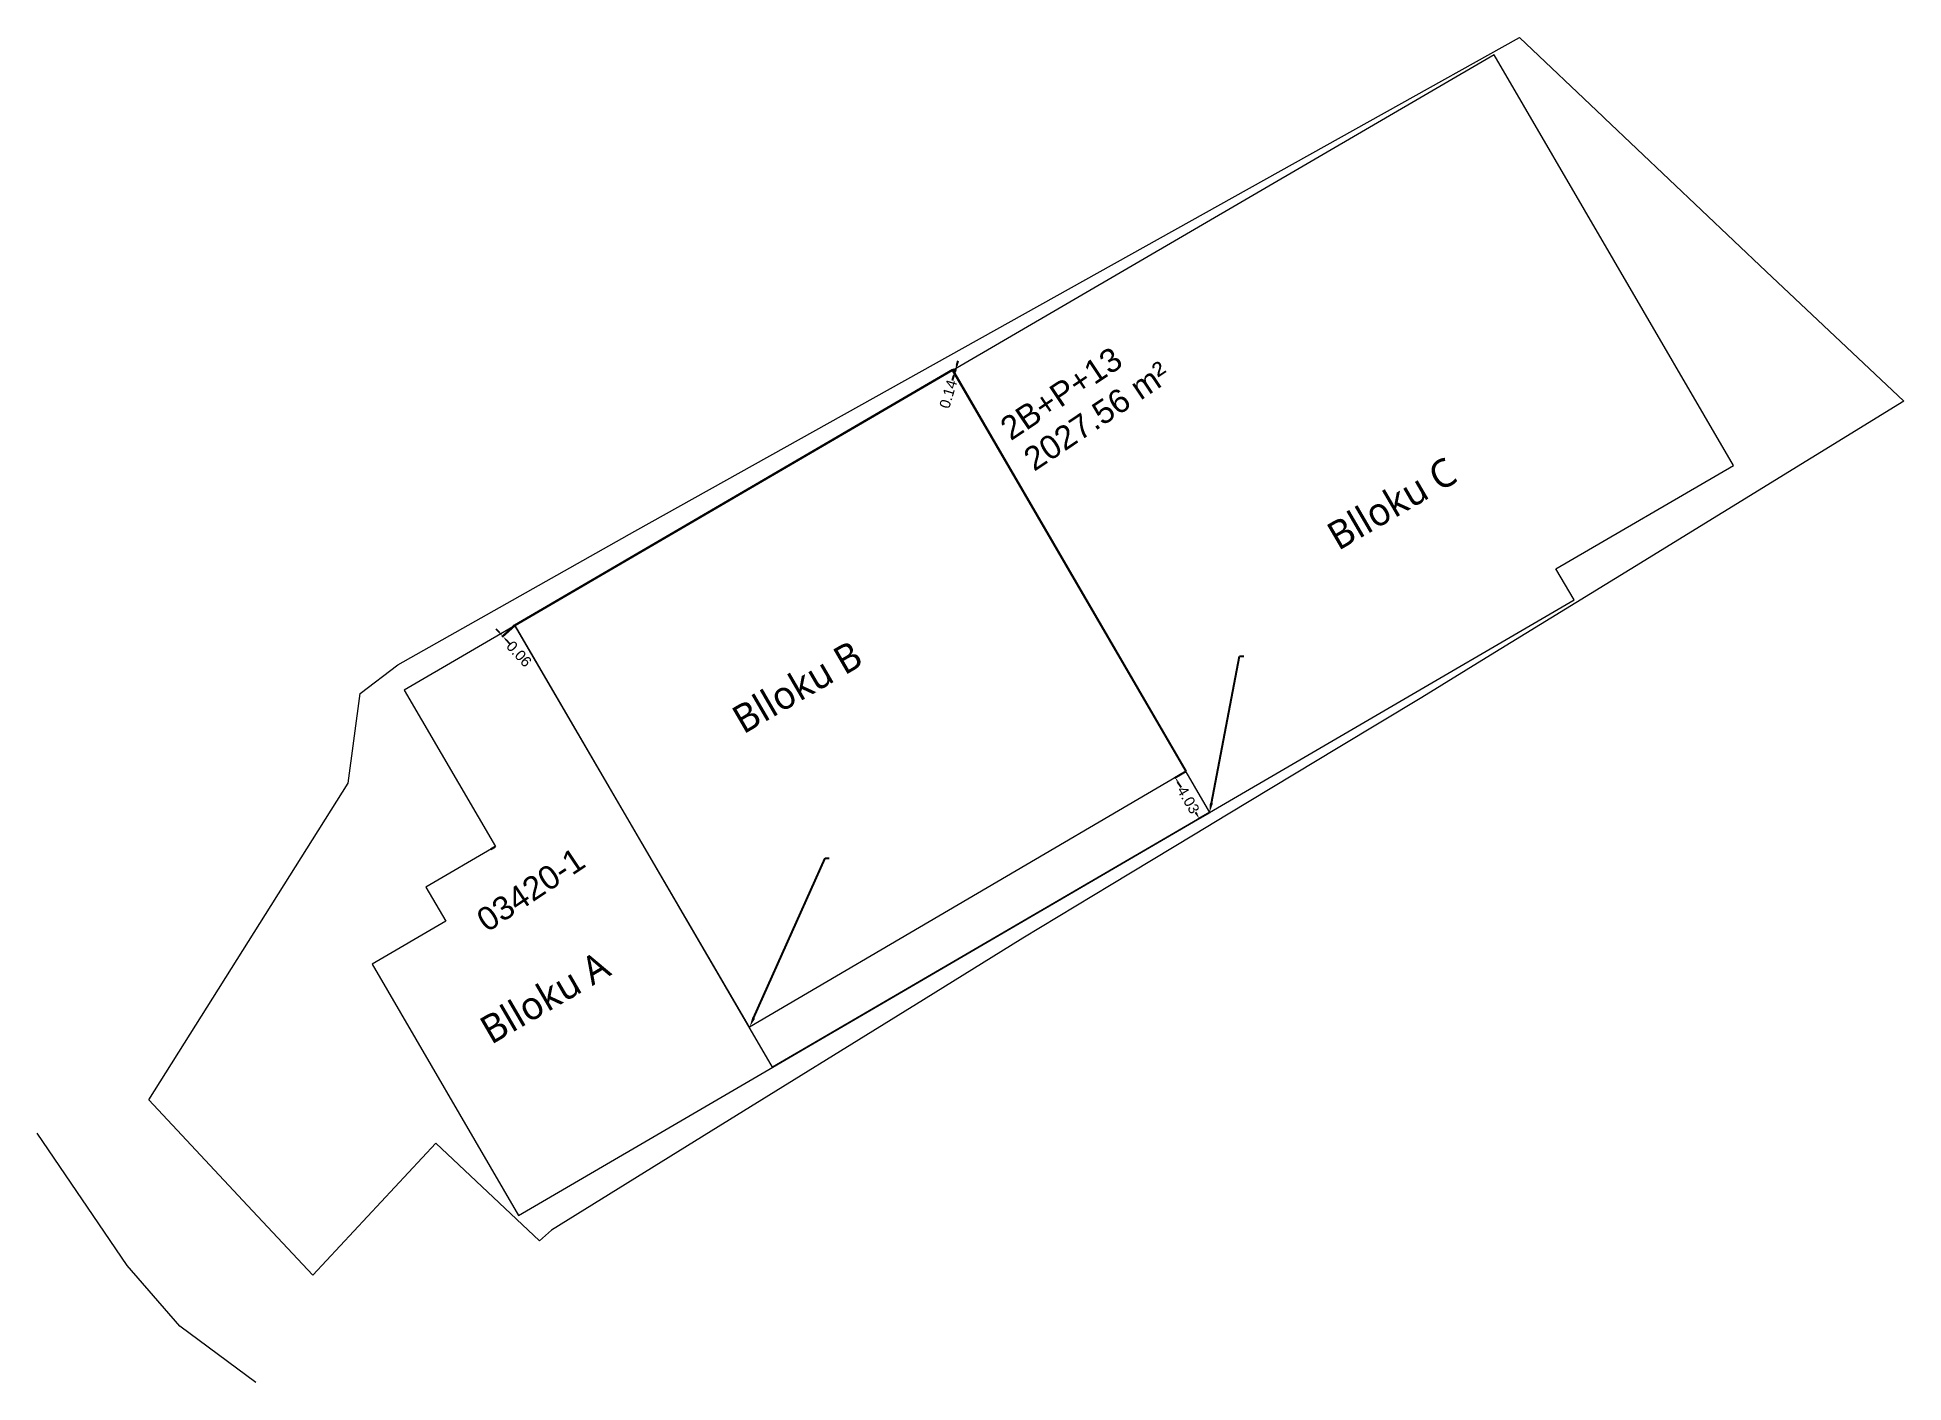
# Model space of a CAD drawing. Header units: metres. Extents: x 7511140 to 7511298, y 4693080 to 4693195.
import ezdxf
from ezdxf import colors
from ezdxf.entities.mleader import LeaderData, LeaderLine
from ezdxf.math import Vec2, Vec3

# ---------------------------------------------------------------- set-up
doc = ezdxf.new("R2010")
doc.units = ezdxf.units.M
for name, color, linetype, lineweight in [('asfalt pikat', 183, 'Continuous', 0), ('b1 ekzekutuar', 1, 'Continuous', 0), ('b1 projekt', 7, 'Continuous', 0), ('b2 ekzekutuar', 1, 'Continuous', 0), ('b2 projekt', 7, 'Continuous', 0), ('Drawing & Figure_Pen_No__101', 252, 'Continuous', 13), ('Parc-Baz', 7, 'Continuous', 0), ('projekti b2', 5, 'Continuous', 0)]:
    doc.layers.add(name, color=color, linetype=linetype, lineweight=lineweight)
doc.styles.add('GENERATED_STYLE_2', font='Microsoft YaHei UI.ttf')
doc.styles.get("Standard").update_dxf_attribs({"font": 'arial.ttf'})
doc.dimstyles.get("Standard").update_dxf_attribs({"dimtxt": 0.18, "dimasz": 0.18, "dimexe": 0.18, "dimexo": 0.0625, "dimgap": 0.09, "dimtad": 0, "dimtih": 1, "dimtoh": 1, "dimdec": 4, "dimzin": 0, "dimdsep": 46, "dimtxsty": 'Standard', "dimcen": 0.09, "dimadec": 0, "dimazin": 0, "dimtfac": 1, "dimtdec": 4, "dimtofl": 0, "dimtmove": 0, "dimatfit": 3, "dimfxl": 1, "dimtolj": 1, "dimtzin": 0, "dimarcsym": 0})

# ---------------------------------------------------------------- blocks, each defined once
blk = doc.blocks.new('*D47')
at = {"layer": 'b2 ekzekutuar', "color": 0, "lineweight": -2, "transparency": 16777216}
for p, q in [((7511237.24, 4693132.23), (7511236.26, 4693131.66)), ((7511236.54, 4693131.36), (7511236.83, 4693130.88)), ((7511238.17, 4693128.57), (7511238.07, 4693128.75)), ((7511239.27, 4693128.75), (7511238.29, 4693128.18))]:
    blk.add_line(p, q, dxfattribs=at)
at = {"layer": 'b2 ekzekutuar', "color": 0, "transparency": 16777216}
for points in [[(7511236.6, 4693131.4), (7511236.48, 4693131.33), (7511236.34, 4693131.71)], [(7511238.23, 4693128.61), (7511238.11, 4693128.54), (7511238.37, 4693128.23)]]:
    blk.add_solid(points, dxfattribs=at)
at = {"layer": 'Defpoints', "color": 0, "transparency": 16777216}
for p in [(7511237.27, 4693132.25), (7511239.29, 4693128.77), (7511238.37, 4693128.23)]:
    blk.add_point(p, dxfattribs=at)
at = {"layer": 'b2 ekzekutuar', "color": 0, "transparency": 16777216, "insert": (7511237.45, 4693129.81), "char_height": 0.9, "attachment_point": 5, "rotation": 300.2355}
blk.add_mtext('\\A1;4.03', dxfattribs=at)
blk = doc.blocks.new('*D48')
at = {"layer": 'b2 ekzekutuar', "color": 0, "lineweight": -2, "transparency": 16777216}
for p, q in [((7511178.89, 4693144.03), (7511178.62, 4693144.32)), ((7511180.16, 4693144.65), (7511179.1, 4693143.67)), ((7511180.2, 4693144.61), (7511179.14, 4693143.63)), ((7511179.47, 4693143.4), (7511179.74, 4693143.1))]:
    blk.add_line(p, q, dxfattribs=at)
at = {"layer": 'b2 ekzekutuar', "color": 0, "transparency": 16777216}
for points in [[(7511178.94, 4693144.07), (7511178.84, 4693143.98), (7511179.16, 4693143.73)], [(7511179.52, 4693143.44), (7511179.42, 4693143.35), (7511179.2, 4693143.69)]]:
    blk.add_solid(points, dxfattribs=at)
at = {"layer": 'Defpoints', "color": 0, "transparency": 16777216}
for p in [(7511180.19, 4693144.68, 621.06), (7511180.23, 4693144.63), (7511179.16, 4693143.73)]:
    blk.add_point(p, dxfattribs=at)
at = {"layer": 'b2 ekzekutuar', "color": 0, "transparency": 16777216, "insert": (7511180.56, 4693142.21), "char_height": 0.9, "attachment_point": 5, "rotation": 312.6033}
blk.add_mtext('\\A1;0.06', dxfattribs=at)
blk = doc.blocks.new('*D50')
at = {"layer": 'b1 ekzekutuar', "color": 0, "lineweight": -2, "transparency": 16777216}
for p, q in [((7511217.45, 4693166.41), (7511217.74, 4693166.32)), ((7511217.77, 4693166.73), (7511217.88, 4693167.11)), ((7511217.5, 4693165.83), (7511217.38, 4693165.45)), ((7511217.41, 4693166.28), (7511217.7, 4693166.19))]:
    blk.add_line(p, q, dxfattribs=at)
at = {"layer": 'b1 ekzekutuar', "color": 0, "transparency": 16777216}
for points in [[(7511217.7, 4693166.75), (7511217.83, 4693166.71), (7511217.65, 4693166.35)], [(7511217.43, 4693165.85), (7511217.56, 4693165.81), (7511217.61, 4693166.22)]]:
    blk.add_solid(points, dxfattribs=at)
at = {"layer": 'Defpoints', "color": 0, "transparency": 16777216}
for p in [(7511217.42, 4693166.42, 621.02), (7511217.38, 4693166.29), (7511217.61, 4693166.22)]:
    blk.add_point(p, dxfattribs=at)
at = {"layer": 'b1 ekzekutuar', "color": 0, "transparency": 16777216, "insert": (7511217.04, 4693164.29), "char_height": 0.9, "attachment_point": 5, "rotation": 73.3829}
blk.add_mtext('\\A1;0.14', dxfattribs=at)

msp = doc.modelspace()

# ---------------------------------------------------------------- linework, layer by layer
at = {"color": 7, "linetype": 'Continuous', "lineweight": 30}
msp.add_line((7511178.521, 4693125.814), (7511178.175, 4693125.612), dxfattribs=at)
at = {"layer": 'asfalt pikat'}
msp.add_polyline3d([(7511158.191, 4693080.299, 623.644), (7511151.717, 4693085.089, 623.726), (7511147.242, 4693090.254, 623.794), (7511139.618, 4693101.488, 623.972)], dxfattribs=at)
at = {"layer": 'b1 projekt', "lineweight": 13}
msp.add_lwpolyline([(7511202.106, 4693107.094), (7511180.227, 4693144.633), (7511217.377, 4693166.286), (7511239.257, 4693128.746)], close=True, dxfattribs=at)
at = {"layer": 'b2 ekzekutuar', "lineweight": 13}
msp.add_lwpolyline([(7511200.153, 4693110.493), (7511180.187, 4693144.676), (7511217.416, 4693166.416), (7511237.265, 4693132.248)], close=True, dxfattribs=at)
at = {"layer": 'Parc-Baz', "flags": 128}
msp.add_lwpolyline([(7511182.297, 4693092.338), (7511173.489, 4693100.651), (7511163.042, 4693089.419), (7511157.49, 4693095.35), (7511149.107, 4693104.338), (7511166.048, 4693131.246), (7511167.048, 4693138.865), (7511170.27, 4693141.29), (7511190.39, 4693152.64), (7511265.6, 4693194.599), (7511272.717, 4693187.844), (7511272.83, 4693187.74), (7511286.572, 4693174.693), (7511298.249, 4693163.699), (7511274.995, 4693149.399), (7511262.759, 4693141.874), (7511257.308, 4693138.522), (7511250.183, 4693134.227), (7511240.833, 4693128.591), (7511237.876, 4693126.808), (7511230.89, 4693122.597), (7511223.387, 4693118.074), (7511214.925, 4693112.833), (7511196.886, 4693101.661), (7511183.316, 4693093.257), (7511182.297, 4693092.338)], dxfattribs=at)
at = {"layer": 'projekti b2'}
msp.add_lwpolyline([(7511283.772, 4693158.222), (7511263.429, 4693193.126), (7511170.809, 4693139.144), (7511178.564, 4693125.839), (7511172.646, 4693122.39), (7511174.333, 4693119.495), (7511168.069, 4693115.845), (7511180.507, 4693094.505), (7511270.23, 4693146.799), (7511268.694, 4693149.434), (7511283.772, 4693158.222)], close=True, dxfattribs=at)

# ---------------------------------------------------------------- texts
msp.add_text('2B+P+13', height=2, rotation=33.79361).set_placement((7511222.354, 4693160.276))
at = {"color": 0}
msp.add_text('2027.56 m²', height=2, rotation=33.79361, dxfattribs=at).set_placement((7511224.34, 4693157.671))
at = {"layer": 'Drawing & Figure_Pen_No__101', "color": 252, "linetype": 'Continuous', "lineweight": 13, "char_height": 2.4, "attachment_point": 8, "rotation": 30.23545, "style": 'GENERATED_STYLE_2'}
for s, insert in [('\\A1;Blloku C', (7511255.357, 4693153.916)), ('\\A1;Blloku B', (7511204.816, 4693138.34)), ('\\A1;Blloku A', (7511183.367, 4693111.958))]:
    msp.add_mtext(s, dxfattribs=dict(at, insert=insert))
at = {"layer": 'Parc-Baz'}
msp.add_text('03420-1', height=2, rotation=33.79361, dxfattribs=at).set_placement((7511177.844, 4693118.509))

# ---------------------------------------------------------------- dimensions: what is measured, and where the dimension line sits
at = {"layer": 'b1 ekzekutuar', "color": 5}
dim = msp.add_linear_dim(base=(7511217.613, 4693166.215), p1=(7511217.416, 4693166.416, 621.024), p2=(7511217.377, 4693166.286), angle=253.38287, dimstyle='Standard', override={"dimscale": 0.5, "dimtxt": 1.8, "dimasz": 0.8, "dimtih": 0, "dimtoh": 0, "dimdec": 2, "dimcen": 0, "dimtdec": 2}, dxfattribs=at)
dim.commit()
dim.dimension.update_dxf_attribs({"geometry": '*D50', "text_midpoint": (7511217.037, 4693164.287), "dimtype": 161})
at = {"layer": 'b2 ekzekutuar', "color": 5}
for base, p1, p2, angle, picture, middle in [((7511179.162, 4693143.733), (7511180.227, 4693144.633), (7511180.187, 4693144.676, 621.06), 132.60334, '*D48', (7511180.564, 4693142.208)), ((7511238.369, 4693128.229), (7511237.265, 4693132.248), (7511239.293, 4693128.768), 300.23545, '*D47', (7511237.445, 4693129.815))]:
    dim = msp.add_linear_dim(base=base, p1=p1, p2=p2, angle=angle, dimstyle='Standard', override={"dimscale": 0.5, "dimtxt": 1.8, "dimasz": 0.8, "dimtih": 0, "dimtoh": 0, "dimdec": 2, "dimcen": 0, "dimtdec": 2}, dxfattribs=at)
    dim.commit()
    dim.dimension.update_dxf_attribs({"geometry": picture, "text_midpoint": middle, "dimtype": 161})

# ---------------------------------------------------------------- leaders
at = {"layer": 'b1 ekzekutuar'}
ml = msp.add_multileader_mtext('Standard', dxfattribs=at)
ml.set_content('', color=256)
ml.set_leader_properties()
ml.build(insert=Vec2(0, 0))
ml.multileader.update_dxf_attribs({"text_right_attachment_type": 6, "dogleg_length": 0.36, "arrow_head_size": 0.8})
ctx = ml.context
ctx.base_point, ctx.char_height, ctx.arrow_head_size, ctx.landing_gap_size, ctx.plane_origin = Vec3(7511206.928, 4693124.872), 1.3, 0.8, 0.3, Vec3(7511200.175, 4693110.544)
ctx.right_attachment = 6
notes = []
notes.append((ctx, [(0, (1, 1, 0), (7511206.568, 4693124.872), (1, 0), 0.36, [(0, [(7511200.175, 4693110.544)], 0, [])])]))
ctx.mtext.insert, ctx.mtext.flow_direction = Vec3(7511207.228, 4693125.533), 5
at = {"layer": 'b2 projekt'}
ml = msp.add_multileader_mtext('Standard', dxfattribs=at)
ml.set_content('', color=256)
ml.set_leader_properties()
ml.build(insert=Vec2(0, 0))
ml.multileader.update_dxf_attribs({"text_right_attachment_type": 6, "dogleg_length": 0.36, "arrow_head_size": 0.8})
ctx = ml.context
ctx.base_point, ctx.char_height, ctx.arrow_head_size, ctx.landing_gap_size, ctx.plane_origin = Vec3(7511242.158, 4693142.032), 1.3, 0.8, 0.3, Vec3(7511239.257, 4693128.746)
ctx.right_attachment = 6
notes.append((ctx, [(0, (1, 1, 0), (7511241.798, 4693142.032), (1, 0), 0.36, [(0, [(7511239.257, 4693128.746)], 0, [])])]))
ctx.mtext.insert, ctx.mtext.flow_direction = Vec3(7511242.458, 4693142.693), 5
for ctx, leaders in notes:
    for number, flags, end, landing, length, lines in leaders:
        leader = LeaderData()
        leader.index, (leader.has_last_leader_line, leader.has_dogleg_vector, leader.attachment_direction) = number, flags
        leader.last_leader_point, leader.dogleg_vector, leader.dogleg_length = Vec3(end), Vec3(landing), length
        for number, points, colour, breaks in lines:
            line = LeaderLine()
            line.index, line.vertices, line.color, line.breaks = number, Vec3.list(points), colors.encode_raw_color(colour), breaks
            leader.lines.append(line)
        ctx.leaders.append(leader)

doc.saveas('drawing.dxf')
